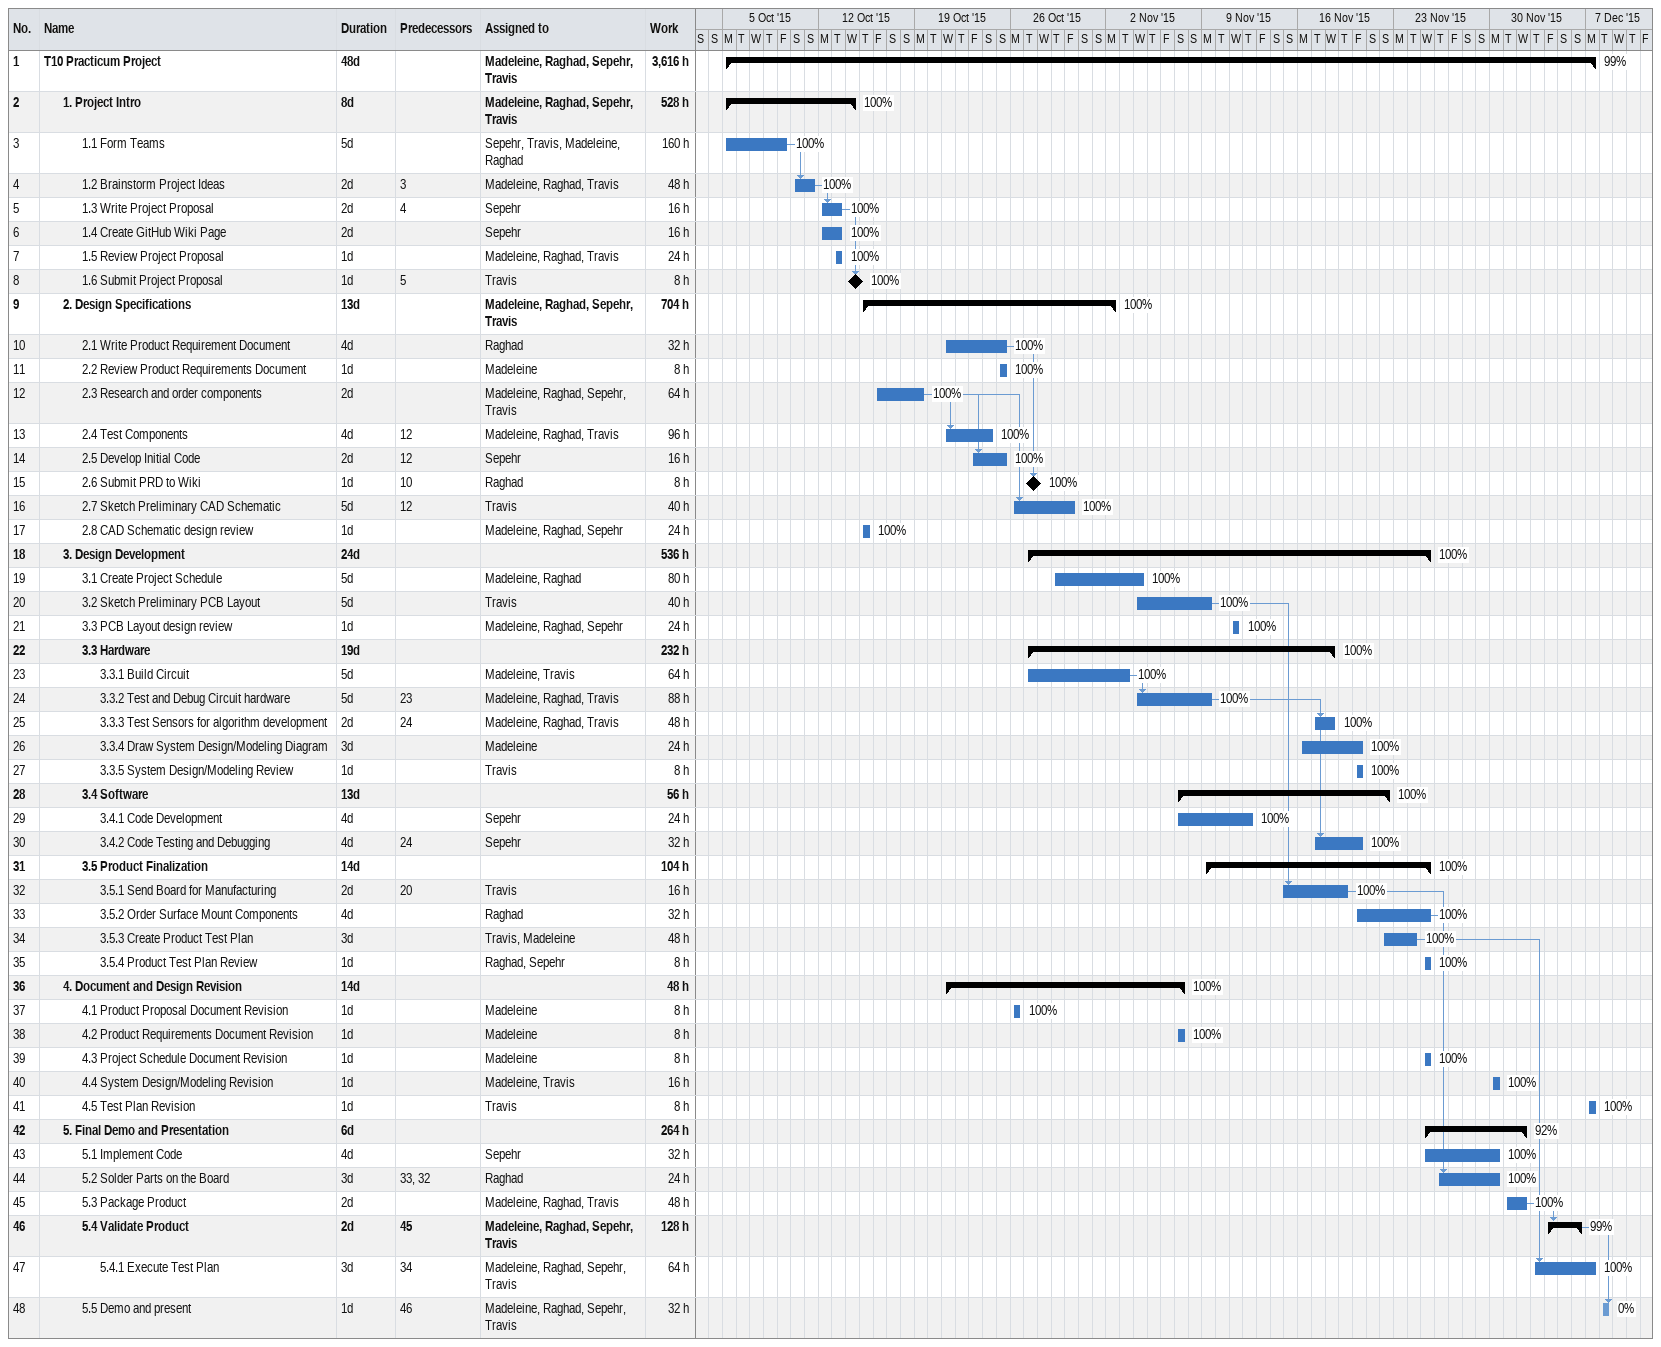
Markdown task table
| ID | Level | Task | Duration | Start | Finish | Predecessors | Resources | % complete | Work (h) |
|---|---|---|---|---|---|---|---|---|---|
| 1 | 1 | **T10 Practicum Project** | 48d | 2015-10-05 | 2015-12-07 |  | Madeleine, Raghad, Sepehr, Travis | 99 | 3616 |
| 2 | 2 | **1. Project Intro** | 8d | 2015-10-05 | 2015-10-14 |  | Madeleine, Raghad, Sepehr, Travis | 100 | 528 |
| 3 | 3 | 1.1 Form Teams | 5d | 2015-10-05 | 2015-10-09 |  | Sepehr, Travis, Madeleine, Raghad | 100 | 160 |
| 4 | 3 | 1.2 Brainstorm Project Ideas | 2d | 2015-10-10 | 2015-10-11 | 3 | Madeleine, Raghad, Travis | 100 | 48 |
| 5 | 3 | 1.3 Write Project Proposal | 2d | 2015-10-12 | 2015-10-13 | 4 | Sepehr | 100 | 16 |
| 6 | 3 | 1.4 Create GitHub Wiki Page | 2d | 2015-10-12 | 2015-10-13 |  | Sepehr | 100 | 16 |
| 7 | 3 | 1.5 Review Project Proposal | 1d | 2015-10-13 | 2015-10-13 |  | Madeleine, Raghad, Travis | 100 | 24 |
| 8 | 3 | 1.6 Submit Project Proposal | 1d | 2015-10-14 | 2015-10-14 | 5 | Travis | 100 | 8 |
| 9 | 2 | **2. Design Specifications** | 13d | 2015-10-15 | 2015-11-02 |  | Madeleine, Raghad, Sepehr, Travis | 100 | 704 |
| 10 | 3 | 2.1 Write Product Requirement Document | 4d | 2015-10-21 | 2015-10-25 |  | Raghad | 100 | 32 |
| 11 | 3 | 2.2 Review Product Requirements Document | 1d | 2015-10-25 | 2015-10-25 |  | Madeleine | 100 | 8 |
| 12 | 3 | 2.3 Research and order components | 2d | 2015-10-16 | 2015-10-19 |  | Madeleine, Raghad, Sepehr, Travis | 100 | 64 |
| 13 | 3 | 2.4 Test Components | 4d | 2015-10-21 | 2015-10-24 | 12 | Madeleine, Raghad, Travis | 100 | 96 |
| 14 | 3 | 2.5 Develop Initial Code | 2d | 2015-10-23 | 2015-10-25 | 12 | Sepehr | 100 | 16 |
| 15 | 3 | 2.6 Submit PRD to Wiki | 1d | 2015-10-27 | 2015-10-27 | 10 | Raghad | 100 | 8 |
| 16 | 3 | 2.7 Sketch Preliminary CAD Schematic | 5d | 2015-10-26 | 2015-10-30 | 12 | Travis | 100 | 40 |
| 17 | 3 | 2.8 CAD Schematic design review | 1d | 2015-10-15 | 2015-10-15 |  | Madeleine, Raghad, Sepehr | 100 | 24 |
| 18 | 2 | **3. Design Development** | 24d | 2015-10-27 | 2015-11-25 |  |  | 100 | 536 |
| 19 | 3 | 3.1 Create Project Schedule | 5d | 2015-10-29 | 2015-11-04 |  | Madeleine, Raghad | 100 | 80 |
| 20 | 3 | 3.2 Sketch Preliminary PCB Layout | 5d | 2015-11-04 | 2015-11-09 |  | Travis | 100 | 40 |
| 21 | 3 | 3.3 PCB Layout design review | 1d | 2015-11-11 | 2015-11-11 |  | Madeleine, Raghad, Sepehr | 100 | 24 |
| 22 | 3 | **3.3 Hardware** | 19d | 2015-10-27 | 2015-11-18 |  |  | 100 | 232 |
| 23 | 4 | 3.3.1 Build Circuit | 5d | 2015-10-27 | 2015-11-03 |  | Madeleine, Travis | 100 | 64 |
| 24 | 4 | 3.3.2 Test and Debug Circuit hardware | 5d | 2015-11-04 | 2015-11-09 | 23 | Madeleine, Raghad, Travis | 100 | 88 |
| 25 | 4 | 3.3.3 Test Sensors for algorithm development | 2d | 2015-11-17 | 2015-11-18 | 24 | Madeleine, Raghad, Travis | 100 | 48 |
| 26 | 4 | 3.3.4 Draw System Design/Modeling Diagram | 3d | 2015-11-16 | 2015-11-20 |  | Madeleine | 100 | 24 |
| 27 | 4 | 3.3.5 System Design/Modeling Review | 1d | 2015-11-20 | 2015-11-20 |  | Travis | 100 | 8 |
| 28 | 3 | **3.4 Software** | 13d | 2015-11-07 | 2015-11-22 |  |  | 100 | 56 |
| 29 | 4 | 3.4.1 Code Development | 4d | 2015-11-07 | 2015-11-12 |  | Sepehr | 100 | 24 |
| 30 | 4 | 3.4.2 Code Testing and Debugging | 4d | 2015-11-17 | 2015-11-20 | 24 | Sepehr | 100 | 32 |
| 31 | 3 | **3.5 Product Finalization** | 14d | 2015-11-09 | 2015-11-25 |  |  | 100 | 104 |
| 32 | 4 | 3.5.1 Send Board for Manufacturing | 2d | 2015-11-14 | 2015-11-19 | 20 | Travis | 100 | 16 |
| 33 | 4 | 3.5.2 Order Surface Mount Components | 4d | 2015-11-20 | 2015-11-25 |  | Raghad | 100 | 32 |
| 34 | 4 | 3.5.3 Create Product Test Plan | 3d | 2015-11-22 | 2015-11-24 |  | Travis, Madeleine | 100 | 48 |
| 35 | 4 | 3.5.4 Product Test Plan Review | 1d | 2015-11-25 | 2015-11-25 |  | Raghad, Sepehr | 100 | 8 |
| 36 | 2 | **4. Document and Design Revision** | 14d | 2015-10-21 | 2015-11-07 |  |  | 100 | 48 |
| 37 | 3 | 4.1 Product Proposal Document Revision | 1d | 2015-10-26 | 2015-10-26 |  | Madeleine | 100 | 8 |
| 38 | 3 | 4.2 Product Requirements Document Revision | 1d | 2015-11-07 | 2015-11-07 |  | Madeleine | 100 | 8 |
| 39 | 3 | 4.3 Project Schedule Document Revision | 1d | 2015-11-25 | 2015-11-25 |  | Madeleine | 100 | 8 |
| 40 | 3 | 4.4 System Design/Modeling Revision | 1d | 2015-11-30 | 2015-11-30 |  | Madeleine, Travis | 100 | 16 |
| 41 | 3 | 4.5 Test Plan Revision | 1d | 2015-12-07 | 2015-12-07 |  | Travis | 100 | 8 |
| 42 | 2 | **5. Final Demo and Presentation** | 6d | 2015-11-25 | 2015-12-02 |  |  | 92 | 264 |
| 43 | 3 | 5.1 Implement Code | 4d | 2015-11-25 | 2015-11-30 |  | Sepehr | 100 | 32 |
| 44 | 3 | 5.2 Solder Parts on the Board | 3d | 2015-11-26 | 2015-11-30 | 33, 32 | Raghad | 100 | 24 |
| 45 | 3 | 5.3 Package Product | 2d | 2015-12-01 | 2015-12-02 |  | Madeleine, Raghad, Travis | 100 | 48 |
| 46 | 3 | **5.4 Validate Product** | 2d | 2015-12-04 | 2015-12-06 | 45 | Madeleine, Raghad, Sepehr, Travis | 99 | 128 |
| 47 | 4 | 5.4.1 Execute Test Plan | 3d | 2015-12-03 | 2015-12-07 | 34 | Madeleine, Raghad, Sepehr, Travis | 100 | 64 |
| 48 | 3 | 5.5 Demo and present | 1d | 2015-12-08 | 2015-12-08 | 46 | Madeleine, Raghad, Sepehr, Travis | 0 | 32 |
